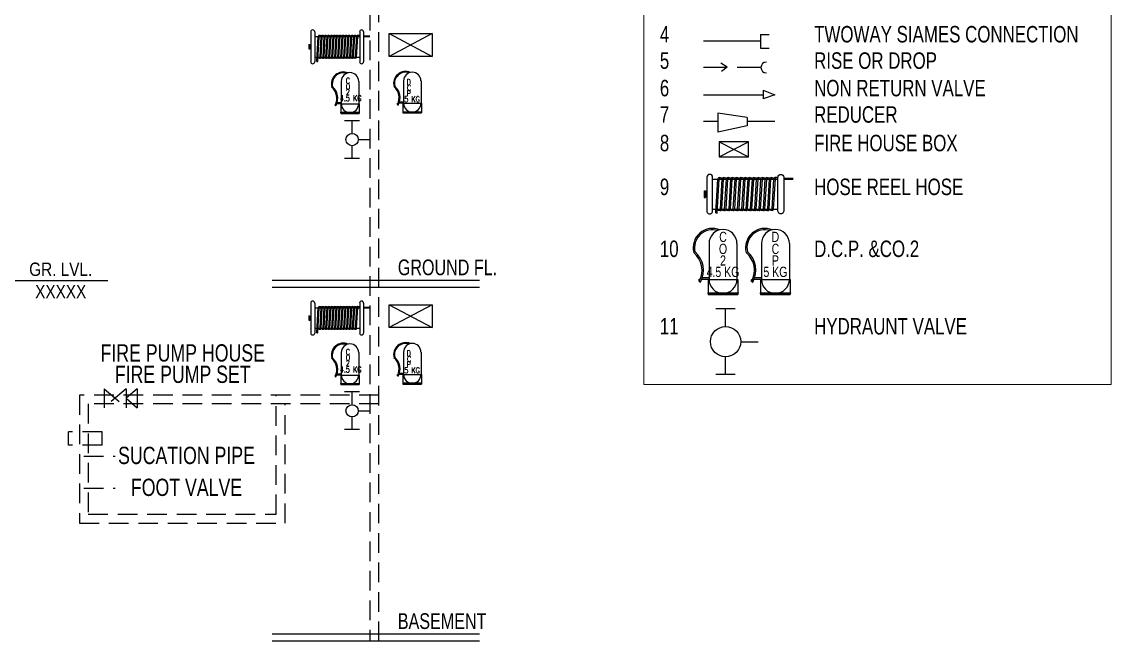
# Model space of a CAD drawing. Header units: millimetres. Extents: x 49 to 419, y 19 to 121.
# Drawn here: x 344.59 to 358.45, y 74.21 to 82.09 of the extents above; entities that cross this region are included whole.
import ezdxf
from ezdxf.enums import TextEntityAlignment as Align

# ---------------------------------------------------------------- set-up
doc = ezdxf.new("R2010")
doc.units = ezdxf.units.MM
doc.header["$MEASUREMENT"] = 0
doc.linetypes.add('HIDDEN', pattern=[0.375, 0.25, -0.125])
for name, color, linetype in [('A_TEXT', 7, 'Continuous'), ('A_Wall', 7, 'Continuous'), ('BOU', 7, 'Continuous'), ('FIRE DETAIL', 7, 'Continuous'), ('Text', 7, 'Continuous'), ('TEXT2', 7, 'Continuous')]:
    doc.layers.add(name, color=color, linetype=linetype)
doc.layers.add('COLOR', color=1, linetype='Continuous', lineweight=30)
doc.layers.add('HIDDEN', color=4, linetype='HIDDEN', lineweight=5)
doc.styles.add('area name', font='swissc.ttf', dxfattribs={"height": 275})
doc.styles.add('DIM3', font='romans.shx', dxfattribs={"width": 0.8})
doc.styles.add('Dinesh', font='swisscl.ttf')

# ---------------------------------------------------------------- blocks, each defined once
blk = doc.blocks.new('A$C50F36B45')
at = {"layer": 'BOU', "lineweight": 15}
blk.add_lwpolyline([(-7.723, -41.443), (0, -41.443), (0, -33.822), (-7.723, -33.822)], close=True, dxfattribs=at)
at = {"layer": 'FIRE DETAIL', "color": 1}
for p, q in [((-6.739, -35.768), (-5.794, -35.768)), ((-5.794, -35.664), (-5.656, -35.664)), ((-5.794, -35.664), (-5.794, -35.889)), ((-5.794, -35.889), (-5.656, -35.889)), ((-6.348, -36.199), (-6.452, -36.134)), ((-6.739, -36.204), (-6.355, -36.204)), ((-6.348, -36.199), (-6.443, -36.272)), ((-6.184, -36.204), (-5.789, -36.204)), ((-6.739, -36.658), (-5.751, -36.658)), ((-5.751, -36.584), (-5.557, -36.658)), ((-5.751, -36.584), (-5.751, -36.722)), ((-5.557, -36.658), (-5.751, -36.722)), ((-6.019, -37.033), (-6.504, -36.964)), ((-6.504, -36.964), (-6.504, -37.275)), ((-6.019, -37.033), (-6.019, -37.172)), ((-6.739, -37.094), (-6.504, -37.094)), ((-6.019, -37.172), (-6.504, -37.275)), ((-6.019, -37.094), (-5.557, -37.094)), ((-6.478, -37.685), (-5.993, -37.434)), ((-6.478, -37.434), (-5.993, -37.685)), ((-5.993, -37.434), (-6.478, -37.434)), ((-6.478, -37.434), (-6.478, -37.685)), ((-5.993, -37.685), (-5.993, -37.434)), ((-6.478, -37.685), (-5.993, -37.685)), ((-6.588, -38.052), (-5.508, -38.052)), ((-6.535, -38.609), (-6.501, -38.049)), ((-6.511, -38.611), (-6.478, -38.052)), ((-6.46, -38.547), (-6.43, -38.049)), ((-6.436, -38.55), (-6.407, -38.052)), ((-6.389, -38.547), (-6.359, -38.049)), ((-6.365, -38.55), (-6.335, -38.052)), ((-6.317, -38.547), (-6.288, -38.049)), ((-6.294, -38.55), (-6.264, -38.052)), ((-6.246, -38.547), (-6.216, -38.049)), ((-6.222, -38.55), (-6.193, -38.052)), ((-6.175, -38.547), (-6.145, -38.049)), ((-6.151, -38.55), (-6.122, -38.052)), ((-6.104, -38.547), (-6.074, -38.049)), ((-6.08, -38.55), (-6.05, -38.052)), ((-6.032, -38.547), (-6.003, -38.049)), ((-6.009, -38.55), (-5.979, -38.052)), ((-5.961, -38.547), (-5.931, -38.049)), ((-5.937, -38.55), (-5.908, -38.052)), ((-5.89, -38.547), (-5.86, -38.049)), ((-5.866, -38.55), (-5.836, -38.052)), ((-5.818, -38.547), (-5.789, -38.049)), ((-5.795, -38.55), (-5.765, -38.052)), ((-5.747, -38.547), (-5.717, -38.049)), ((-5.724, -38.55), (-5.694, -38.052)), ((-5.676, -38.547), (-5.646, -38.049)), ((-5.652, -38.55), (-5.623, -38.052)), ((-5.604, -38.545), (-5.575, -38.046)), ((-5.581, -38.547), (-5.551, -38.049)), ((-5.508, -38.051), (-5.508, -38.051, 0.108)), ((-5.413, -38.036, 11.812), (-5.258, -38.036, 31.219)), ((-5.413, -38.051, 11.92), (-5.259, -38.051, 31.219)), ((-6.728, -38.247), (-6.728, -38.352)), ((-6.728, -38.247), (-6.707, -38.247)), ((-6.707, -38.247), (-6.707, -38.352)), ((-6.707, -38.258), (-6.683, -38.258)), ((-6.707, -38.258), (-6.683, -38.258)), ((-6.707, -38.341), (-6.683, -38.341)), ((-6.728, -38.352), (-6.707, -38.352)), ((-6.588, -38.547), (-5.508, -38.547)), ((-6.535, -38.609), (-6.511, -38.611)), ((-6.647, -39.115), (-6.647, -39.708)), ((-6.185, -39.115), (-6.185, -39.708)), ((-5.781, -39.115), (-5.781, -39.708)), ((-5.319, -39.115), (-5.319, -39.708)), ((-6.811, -39.718), (-6.808, -39.703)), ((-6.809, -39.74), (-6.811, -39.718)), ((-6.81, -39.718), (-6.807, -39.703)), ((-6.808, -39.74), (-6.81, -39.718)), ((-6.81, -39.744), (-6.789, -39.755)), ((-6.808, -39.703), (-6.807, -39.703)), ((-6.808, -39.74), (-6.788, -39.751)), ((-6.647, -39.708), (-6.768, -39.708)), ((-6.647, -39.68), (-6.758, -39.68)), ((-6.661, -39.708), (-6.661, -39.929)), ((-6.647, -39.708), (-6.171, -39.708)), ((-6.171, -39.708), (-6.171, -39.929)), ((-5.946, -39.718), (-5.942, -39.703)), ((-5.944, -39.74), (-5.946, -39.718)), ((-5.944, -39.718), (-5.941, -39.703)), ((-5.942, -39.74), (-5.944, -39.718)), ((-5.944, -39.744), (-5.924, -39.755)), ((-5.942, -39.703), (-5.941, -39.703)), ((-5.942, -39.74), (-5.922, -39.751)), ((-5.781, -39.708), (-5.902, -39.708)), ((-5.781, -39.68), (-5.892, -39.68)), ((-5.796, -39.708), (-5.796, -39.929)), ((-5.781, -39.708), (-5.305, -39.708)), ((-5.305, -39.708), (-5.305, -39.929)), ((-6.661, -39.929), (-6.171, -39.929)), ((-6.661, -39.945), (-6.661, -39.959)), ((-6.661, -39.945), (-6.171, -39.945)), ((-6.661, -39.959), (-6.171, -39.959)), ((-6.171, -39.945), (-6.171, -39.959)), ((-5.796, -39.929), (-5.305, -39.929)), ((-5.796, -39.945), (-5.796, -39.959)), ((-5.796, -39.945), (-5.305, -39.945)), ((-5.796, -39.959), (-5.305, -39.959)), ((-5.305, -39.945), (-5.305, -39.959)), ((-6.215, -40.194), (-6.532, -40.194)), ((-6.374, -40.485), (-6.374, -40.194)), ((-6.123, -40.741), (-5.835, -40.741)), ((-6.374, -41.277), (-6.374, -40.986)), ((-6.215, -41.277), (-6.532, -41.277))]:
    blk.add_line(p, q, dxfattribs=at)
for points in [[(-6.588, -38.021, 0.9999), (-6.683, -38.021), (-6.683, -38.578, 1.0001), (-6.588, -38.578)], [(-5.508, -38.021, -0.9999), (-5.413, -38.021), (-5.413, -38.578, -1.0001), (-5.508, -38.578)]]:
    blk.add_lwpolyline(points, format="xyb", close=True, dxfattribs=at)
blk.add_circle((-6.374, -40.736), 0.25, dxfattribs=at)
for centre, radius, start, end in [((-5.699, -36.207), 0.0908, 90, 270), ((-6.478, -38.049), 0.0238, 53.182, 180), ((-6.454, -38.052), 0.0238, 0, 180), ((-6.406, -38.049), 0.0238, 53.182, 180), ((-6.383, -38.052), 0.0238, 0, 180), ((-6.335, -38.049), 0.0238, 53.182, 180), ((-6.312, -38.052), 0.0238, 0, 180), ((-6.264, -38.049), 0.0238, 53.182, 180), ((-6.24, -38.052), 0.0238, 0, 180), ((-6.193, -38.049), 0.0238, 53.182, 180), ((-6.169, -38.052), 0.0238, 0, 180), ((-6.121, -38.049), 0.0238, 53.182, 180), ((-6.098, -38.052), 0.0238, 0, 180), ((-6.05, -38.049), 0.0238, 53.182, 180), ((-6.026, -38.052), 0.0238, 0, 180), ((-5.979, -38.049), 0.0238, 53.182, 180), ((-5.955, -38.052), 0.0238, 0, 180), ((-5.908, -38.049), 0.0238, 53.182, 180), ((-5.884, -38.052), 0.0238, 0, 180), ((-5.836, -38.049), 0.0238, 53.182, 180), ((-5.813, -38.052), 0.0238, 0, 180), ((-5.765, -38.049), 0.0238, 53.182, 180), ((-5.741, -38.052), 0.0238, 0, 180), ((-5.694, -38.049), 0.0238, 53.182, 180), ((-5.67, -38.052), 0.0238, 0, 180), ((-5.622, -38.049), 0.0238, 53.182, 180), ((-5.599, -38.052), 0.0238, 0, 180), ((-5.551, -38.046), 0.0238, 53.182, 180), ((-5.527, -38.049), 0.0238, 33.5269, 180), ((-6.483, -38.545), 0.0238, 186.818, 0), ((-6.46, -38.547), 0.0238, 233.182, 0), ((-6.412, -38.545), 0.0238, 186.818, 0), ((-6.389, -38.547), 0.0238, 233.182, 0), ((-6.341, -38.545), 0.0238, 186.818, 0), ((-6.317, -38.547), 0.0238, 233.182, 0), ((-6.27, -38.545), 0.0238, 186.818, 0), ((-6.246, -38.547), 0.0238, 233.182, 0), ((-6.198, -38.545), 0.0238, 186.818, 0), ((-6.175, -38.547), 0.0238, 233.182, 0), ((-6.127, -38.545), 0.0238, 186.818, 0), ((-6.104, -38.547), 0.0238, 233.182, 0), ((-6.056, -38.545), 0.0238, 186.818, 0), ((-6.032, -38.547), 0.0238, 233.182, 0), ((-5.985, -38.545), 0.0238, 186.818, 0), ((-5.961, -38.547), 0.0238, 233.182, 0), ((-5.913, -38.545), 0.0238, 186.818, 0), ((-5.89, -38.547), 0.0238, 233.182, 0), ((-5.842, -38.545), 0.0238, 186.818, 0), ((-5.818, -38.547), 0.0238, 233.182, 0), ((-5.771, -38.545), 0.0238, 186.818, 0), ((-5.747, -38.547), 0.0238, 233.182, 0), ((-5.699, -38.545), 0.0238, 186.818, 0), ((-5.676, -38.547), 0.0238, 233.182, 0), ((-5.628, -38.542), 0.0238, 186.818, 0), ((-5.604, -38.545), 0.0238, 233.182, 0), ((-6.59, -39.185), 0.32, 67.2366, 194.5771), ((-6.59, -39.185), 0.32, 67.2366, 194.5771), ((-6.59, -39.185), 0.297, 72.9192, 193.1899), ((-6.416, -39.115), 0.231, 0, 180), ((-5.724, -39.185), 0.32, 67.2366, 194.5771), ((-5.724, -39.185), 0.297, 72.9192, 193.1899), ((-5.55, -39.115), 0.231, 0, 180), ((-7.145, -39.559), 0.383, 331.7781, 50.132), ((-7.145, -39.559), 0.406, 331.7781, 49.0454), ((-6.279, -39.559), 0.383, 331.7781, 50.132), ((-6.279, -39.559), 0.406, 331.7781, 49.0454), ((-6.809, -39.742), 0.00211, 61.7781, 241.7781), ((-6.789, -39.753), 0.00211, 241.7781, 61.7781), ((-6.416, -39.708), 0.231, 180, 0), ((-5.943, -39.742), 0.00211, 61.7781, 241.7781), ((-5.923, -39.753), 0.00211, 241.7781, 61.7781), ((-5.55, -39.708), 0.231, 180, 0), ((-6.661, -39.937), 0.0083, 90, 270), ((-6.171, -39.937), 0.0083, 270, 90), ((-5.796, -39.937), 0.0083, 90, 270), ((-5.305, -39.937), 0.0083, 270, 90)]:
    blk.add_arc(centre, radius, start, end, dxfattribs=at)
at = {"layer": 'FIRE DETAIL', "style": 'Dinesh'}
for s, height, p in [('4', 0.272, (-7.46, -35.793)), ('TWOWAY SIAMES CONNECTION', 0.27213, (-4.91, -35.793)), ('5', 0.272, (-7.46, -36.229)), ('RISE OR DROP', 0.27213, (-4.91, -36.229)), ('6', 0.272, (-7.46, -36.683)), ('NON RETURN VALVE', 0.27213, (-4.91, -36.683)), ('7', 0.272, (-7.46, -37.119)), ('REDUCER', 0.2721, (-4.91, -37.119)), ('8', 0.272, (-7.46, -37.591)), ('FIRE HOUSE BOX', 0.27213, (-4.91, -37.591)), ('9', 0.272, (-7.46, -38.315)), ('HOSE REEL HOSE', 0.27213, (-4.91, -38.315)), ('10', 0.2721, (-7.46, -39.338)), ('D.C.P. &CO.2', 0.27213, (-4.91, -39.338)), ('11', 0.2721, (-7.46, -40.618)), ('HYDRAUNT VALVE', 0.27213, (-4.91, -40.618))]:
    blk.add_text(s, height=height, dxfattribs=at).set_placement(p)
at = {"layer": 'FIRE DETAIL', "color": 1, "style": 'Dinesh'}
for s, height, p in [('C', 0.169, (-6.416, -39.09)), ('D', 0.169, (-5.55, -39.09)), ('O', 0.169, (-6.416, -39.288)), ('C', 0.169, (-5.55, -39.288)), ('2', 0.169, (-6.416, -39.479)), ('P', 0.169, (-5.55, -39.479)), ('4.5 KG', 0.1693, (-6.416, -39.668)), ('5 KG', 0.1693, (-5.55, -39.668))]:
    blk.add_text(s, height=height, dxfattribs=at).set_placement(p, align=Align.CENTER)

msp = doc.modelspace()

# ---------------------------------------------------------------- linework, layer by layer
at = {"layer": 'A_Wall', "color": 7}
msp.add_line((344.484, 78.797), (345.684, 78.797), dxfattribs=at)
at = {"layer": 'COLOR'}
for points in [[(349.266, 81.937), (349.811, 81.937), (349.811, 81.646), (349.266, 81.646)], [(349.266, 78.487), (349.811, 78.487), (349.811, 78.196), (349.266, 78.196)]]:
    msp.add_lwpolyline(points, close=True, dxfattribs=at)
for centre in [(348.792, 80.588), (348.792, 77.138)]:
    msp.add_circle(centre, 0.0779, dxfattribs=at)
at = {"layer": 'FIRE DETAIL', "color": 7, "ltscale": 0.5}
for p, q in [((350.412, 78.797), (347.774, 78.797)), ((350.412, 78.707), (347.774, 78.707)), ((350.412, 74.297), (347.774, 74.297)), ((350.412, 74.207), (347.774, 74.207))]:
    msp.add_line(p, q, dxfattribs=at)
at = {"layer": 'HIDDEN', "color": 1, "linetype": 'Continuous', "lineweight": -3}
for p, q in [((349.266, 81.937), (349.811, 81.646)), ((349.811, 81.937), (349.266, 81.646)), ((349.266, 78.487), (349.811, 78.196)), ((349.811, 78.487), (349.266, 78.196))]:
    msp.add_line(p, q, dxfattribs=at)
at = {"layer": 'HIDDEN', "color": 1, "lineweight": -3}
for p, q in [((345.636, 77.418), (345.636, 77.178)), ((345.917, 77.418), (345.636, 77.178)), ((345.636, 77.418), (345.917, 77.178)), ((346.057, 77.418), (345.917, 77.298)), ((345.917, 77.418), (345.917, 77.178)), ((346.057, 77.418), (346.057, 77.178)), ((345.917, 77.298), (346.057, 77.178)), ((345.182, 76.7), (345.182, 76.872)), ((345.61, 76.872), (345.182, 76.872)), ((345.61, 76.7), (345.61, 76.872)), ((345.61, 76.7), (345.182, 76.7)), ((345.378, 76.561), (345.778, 76.561)), ((345.378, 76.155), (345.778, 76.155))]:
    msp.add_line(p, q, dxfattribs=at)
msp.add_lwpolyline([(349.134, 74.207), (349.134, 108.475, 9.759232), (349.02, 108.476), (349.02, 74.207)], format="xyb", dxfattribs=at)
for points in [[(349.134, 77.338), (345.322, 77.338), (345.322, 75.71), (347.941, 75.71), (347.941, 77.225)], [(349.134, 77.225), (345.435, 77.225), (345.435, 75.823), (347.828, 75.823), (347.828, 77.338)]]:
    msp.add_lwpolyline(points, dxfattribs=at)
at = {"layer": 'Text', "color": 1}
for p, q in [((348.267, 81.959), (348.267, 81.578)), ((348.316, 81.959), (348.316, 81.578)), ((348.889, 81.959), (348.889, 81.578)), ((348.938, 81.959), (348.938, 81.578)), ((348.316, 81.9), (348.889, 81.9)), ((348.343, 81.582), (348.362, 81.901)), ((348.356, 81.582), (348.375, 81.9)), ((348.384, 81.637), (348.4, 81.901)), ((348.397, 81.636), (348.413, 81.9)), ((348.422, 81.637), (348.438, 81.901)), ((348.435, 81.636), (348.45, 81.9)), ((348.46, 81.637), (348.476, 81.901)), ((348.472, 81.636), (348.488, 81.9)), ((348.498, 81.637), (348.513, 81.901)), ((348.51, 81.636), (348.526, 81.9)), ((348.535, 81.637), (348.551, 81.901)), ((348.548, 81.636), (348.564, 81.9)), ((348.573, 81.637), (348.589, 81.901)), ((348.586, 81.636), (348.601, 81.9)), ((348.611, 81.637), (348.627, 81.901)), ((348.623, 81.636), (348.639, 81.9)), ((348.649, 81.637), (348.664, 81.901)), ((348.661, 81.636), (348.677, 81.9)), ((348.686, 81.637), (348.702, 81.901)), ((348.699, 81.636), (348.714, 81.9)), ((348.724, 81.637), (348.74, 81.901)), ((348.736, 81.636), (348.752, 81.9)), ((348.762, 81.637), (348.777, 81.901)), ((348.774, 81.636), (348.79, 81.9)), ((348.799, 81.637), (348.815, 81.901)), ((348.812, 81.636), (348.828, 81.9)), ((348.837, 81.639), (348.853, 81.903)), ((348.85, 81.637), (348.865, 81.901)), ((348.888, 81.9), (348.889, 81.9)), ((348.938, 81.908), (349.02, 81.908)), ((348.938, 81.9), (349.02, 81.9)), ((348.243, 81.797), (348.243, 81.741)), ((348.243, 81.797), (348.254, 81.797)), ((348.243, 81.741), (348.254, 81.741)), ((348.254, 81.797), (348.254, 81.741)), ((348.254, 81.791), (348.267, 81.791)), ((348.254, 81.791), (348.267, 81.791)), ((348.254, 81.747), (348.267, 81.747)), ((348.316, 81.637), (348.889, 81.637)), ((348.343, 81.582), (348.356, 81.581)), ((348.654, 81.329), (348.654, 81.043)), ((348.877, 81.329), (348.877, 81.043)), ((349.447, 81.335), (349.447, 81.05)), ((349.67, 81.335), (349.67, 81.05)), ((348.576, 81.026), (348.586, 81.02)), ((348.577, 81.028), (348.586, 81.022)), ((348.654, 81.043), (348.596, 81.043)), ((348.654, 81.056), (348.601, 81.056)), ((348.647, 81.043), (348.647, 80.937)), ((348.654, 81.043), (348.884, 81.043)), ((348.884, 81.043), (348.884, 80.937)), ((349.368, 81.045), (349.37, 81.052)), ((349.368, 81.045), (349.37, 81.052)), ((349.369, 81.034), (349.368, 81.045)), ((349.369, 81.034), (349.368, 81.045)), ((349.368, 81.032), (349.378, 81.027)), ((349.369, 81.034), (349.379, 81.029)), ((349.37, 81.052), (349.37, 81.052)), ((349.447, 81.05), (349.389, 81.05)), ((349.447, 81.063), (349.394, 81.063)), ((349.44, 81.05), (349.44, 80.943)), ((349.447, 81.05), (349.676, 81.05)), ((349.676, 81.05), (349.676, 80.943)), ((348.647, 80.937), (348.884, 80.937)), ((348.647, 80.929), (348.647, 80.922)), ((348.647, 80.929), (348.884, 80.929)), ((348.647, 80.922), (348.884, 80.922)), ((348.884, 80.929), (348.884, 80.922)), ((349.44, 80.943), (349.676, 80.943)), ((349.44, 80.935), (349.44, 80.929)), ((349.44, 80.935), (349.676, 80.935)), ((349.44, 80.929), (349.676, 80.929)), ((349.676, 80.935), (349.676, 80.929)), ((348.887, 80.828), (348.697, 80.828)), ((348.792, 80.666), (348.792, 80.828)), ((348.87, 80.588), (349.02, 80.588)), ((348.792, 80.349), (348.792, 80.511)), ((348.887, 80.349), (348.697, 80.349)), ((348.267, 78.509), (348.267, 78.128)), ((348.316, 78.509), (348.316, 78.128)), ((348.889, 78.509), (348.889, 78.128)), ((348.938, 78.509), (348.938, 78.128)), ((348.243, 78.347), (348.243, 78.291)), ((348.243, 78.347), (348.254, 78.347)), ((348.254, 78.347), (348.254, 78.291)), ((348.254, 78.341), (348.267, 78.341)), ((348.254, 78.341), (348.267, 78.341)), ((348.316, 78.45), (348.889, 78.45)), ((348.343, 78.132), (348.362, 78.451)), ((348.356, 78.132), (348.375, 78.45)), ((348.384, 78.188), (348.4, 78.451)), ((348.397, 78.186), (348.413, 78.45)), ((348.422, 78.188), (348.438, 78.451)), ((348.435, 78.186), (348.45, 78.45)), ((348.46, 78.188), (348.476, 78.451)), ((348.472, 78.186), (348.488, 78.45)), ((348.498, 78.188), (348.513, 78.451)), ((348.51, 78.186), (348.526, 78.45)), ((348.535, 78.188), (348.551, 78.451)), ((348.548, 78.186), (348.564, 78.45)), ((348.573, 78.188), (348.589, 78.451)), ((348.586, 78.186), (348.601, 78.45)), ((348.611, 78.188), (348.627, 78.451)), ((348.623, 78.186), (348.639, 78.45)), ((348.649, 78.188), (348.664, 78.451)), ((348.661, 78.186), (348.677, 78.45)), ((348.686, 78.188), (348.702, 78.451)), ((348.699, 78.186), (348.714, 78.45)), ((348.724, 78.188), (348.74, 78.451)), ((348.736, 78.186), (348.752, 78.45)), ((348.762, 78.188), (348.777, 78.451)), ((348.774, 78.186), (348.79, 78.45)), ((348.799, 78.188), (348.815, 78.451)), ((348.812, 78.186), (348.828, 78.45)), ((348.837, 78.189), (348.853, 78.453)), ((348.85, 78.188), (348.865, 78.451)), ((348.888, 78.45), (348.889, 78.45)), ((348.938, 78.458), (349.02, 78.458)), ((348.938, 78.45), (349.02, 78.45)), ((348.243, 78.291), (348.254, 78.291)), ((348.254, 78.297), (348.267, 78.297)), ((348.316, 78.188), (348.889, 78.188)), ((348.343, 78.132), (348.356, 78.131)), ((348.654, 77.879), (348.654, 77.593)), ((348.877, 77.879), (348.877, 77.593)), ((349.447, 77.885), (349.447, 77.6)), ((349.67, 77.885), (349.67, 77.6)), ((348.576, 77.576), (348.586, 77.57)), ((348.577, 77.578), (348.586, 77.572)), ((348.654, 77.593), (348.596, 77.593)), ((348.654, 77.606), (348.601, 77.606)), ((348.647, 77.593), (348.647, 77.487)), ((348.654, 77.593), (348.884, 77.593)), ((348.884, 77.593), (348.884, 77.487)), ((349.368, 77.595), (349.37, 77.602)), ((349.368, 77.595), (349.37, 77.602)), ((349.369, 77.584), (349.368, 77.595)), ((349.369, 77.584), (349.368, 77.595)), ((349.368, 77.582), (349.378, 77.577)), ((349.369, 77.584), (349.379, 77.579)), ((349.37, 77.602), (349.37, 77.602)), ((349.447, 77.6), (349.389, 77.6)), ((349.447, 77.613), (349.394, 77.613)), ((349.44, 77.6), (349.44, 77.493)), ((349.447, 77.6), (349.676, 77.6)), ((349.676, 77.6), (349.676, 77.493)), ((348.647, 77.487), (348.884, 77.487)), ((348.647, 77.479), (348.647, 77.472)), ((348.647, 77.479), (348.884, 77.479)), ((348.647, 77.472), (348.884, 77.472)), ((348.887, 77.378), (348.697, 77.378)), ((348.792, 77.216), (348.792, 77.378)), ((348.884, 77.479), (348.884, 77.472)), ((349.44, 77.493), (349.676, 77.493)), ((349.44, 77.485), (349.44, 77.479)), ((349.44, 77.485), (349.676, 77.485)), ((349.44, 77.479), (349.676, 77.479)), ((349.676, 77.485), (349.676, 77.479)), ((348.87, 77.138), (349.02, 77.138)), ((348.792, 76.899), (348.792, 77.061)), ((348.887, 76.899), (348.697, 76.899))]:
    msp.add_line(p, q, dxfattribs=at)
for centre, radius, start, end in [((348.291, 81.959), 0.025, 0, 180), ((348.913, 81.959), 0.025, 0, 180), ((348.375, 81.901), 0.0126, 53.182, 180), ((348.388, 81.9), 0.0126, 0, 180), ((348.413, 81.901), 0.0126, 53.182, 180), ((348.425, 81.9), 0.0126, 0, 180), ((348.45, 81.901), 0.0126, 53.182, 180), ((348.463, 81.9), 0.0126, 0, 180), ((348.488, 81.901), 0.0126, 53.182, 180), ((348.501, 81.9), 0.0126, 0, 180), ((348.526, 81.901), 0.0126, 53.182, 180), ((348.538, 81.9), 0.0126, 0, 180), ((348.564, 81.901), 0.0126, 53.182, 180), ((348.576, 81.9), 0.0126, 0, 180), ((348.601, 81.901), 0.0126, 53.182, 180), ((348.614, 81.9), 0.0126, 0, 180), ((348.639, 81.901), 0.0126, 53.182, 180), ((348.652, 81.9), 0.0126, 0, 180), ((348.677, 81.901), 0.0126, 53.182, 180), ((348.689, 81.9), 0.0126, 0, 180), ((348.715, 81.901), 0.0126, 53.182, 180), ((348.727, 81.9), 0.0126, 0, 180), ((348.752, 81.901), 0.0126, 53.182, 180), ((348.765, 81.9), 0.0126, 0, 180), ((348.79, 81.901), 0.0126, 53.182, 180), ((348.802, 81.9), 0.0126, 0, 180), ((348.828, 81.901), 0.0126, 53.182, 180), ((348.84, 81.9), 0.0126, 0, 180), ((348.866, 81.903), 0.0126, 53.182, 180), ((348.878, 81.901), 0.0126, 33.5269, 180), ((348.291, 81.578), 0.025, 180, 0), ((348.372, 81.639), 0.0126, 186.818, 0), ((348.384, 81.637), 0.0126, 233.182, 0), ((348.41, 81.639), 0.0126, 186.818, 0), ((348.422, 81.637), 0.0126, 233.182, 0), ((348.447, 81.639), 0.0126, 186.818, 0), ((348.46, 81.637), 0.0126, 233.182, 0), ((348.485, 81.639), 0.0126, 186.818, 0), ((348.498, 81.637), 0.0126, 233.182, 0), ((348.523, 81.639), 0.0126, 186.818, 0), ((348.535, 81.637), 0.0126, 233.182, 0), ((348.561, 81.639), 0.0126, 186.818, 0), ((348.573, 81.637), 0.0126, 233.182, 0), ((348.598, 81.639), 0.0126, 186.818, 0), ((348.611, 81.637), 0.0126, 233.182, 0), ((348.636, 81.639), 0.0126, 186.818, 0), ((348.649, 81.637), 0.0126, 233.182, 0), ((348.674, 81.639), 0.0126, 186.818, 0), ((348.686, 81.637), 0.0126, 233.182, 0), ((348.712, 81.639), 0.0126, 186.818, 0), ((348.724, 81.637), 0.0126, 233.182, 0), ((348.749, 81.639), 0.0126, 186.818, 0), ((348.762, 81.637), 0.0126, 233.182, 0), ((348.787, 81.639), 0.0126, 186.818, 0), ((348.799, 81.637), 0.0126, 233.182, 0), ((348.825, 81.64), 0.0126, 186.818, 0), ((348.837, 81.639), 0.0126, 233.182, 0), ((348.913, 81.578), 0.025, 180, 0), ((348.682, 81.295), 0.154, 67.2366, 194.5771), ((348.682, 81.295), 0.154, 67.2366, 194.5771), ((348.682, 81.295), 0.143, 72.9192, 193.1899), ((348.765, 81.329), 0.111, 0, 180), ((349.475, 81.302), 0.154, 67.2366, 194.5771), ((349.475, 81.302), 0.143, 72.9192, 193.1899), ((349.558, 81.335), 0.111, 0, 180), ((348.414, 81.115), 0.184, 331.7781, 50.132), ((348.414, 81.115), 0.196, 331.7781, 49.0454), ((349.207, 81.121), 0.184, 331.7781, 50.132), ((349.207, 81.121), 0.196, 331.7781, 49.0454), ((348.586, 81.021), 0.00102, 241.7781, 61.7781), ((348.765, 81.043), 0.111, 180, 0), ((349.369, 81.033), 0.00102, 61.7781, 241.7781), ((349.379, 81.028), 0.00102, 241.7781, 61.7781), ((349.558, 81.05), 0.111, 180, 0), ((348.647, 80.933), 0.004, 90, 270), ((348.884, 80.933), 0.004, 270, 90), ((349.44, 80.939), 0.004, 90, 270), ((349.676, 80.939), 0.004, 270, 90), ((348.291, 78.509), 0.025, 0, 180), ((348.913, 78.509), 0.025, 0, 180), ((348.375, 78.451), 0.0126, 53.182, 180), ((348.388, 78.45), 0.0126, 0, 180), ((348.413, 78.451), 0.0126, 53.182, 180), ((348.425, 78.45), 0.0126, 0, 180), ((348.45, 78.451), 0.0126, 53.182, 180), ((348.463, 78.45), 0.0126, 0, 180), ((348.488, 78.451), 0.0126, 53.182, 180), ((348.501, 78.45), 0.0126, 0, 180), ((348.526, 78.451), 0.0126, 53.182, 180), ((348.538, 78.45), 0.0126, 0, 180), ((348.564, 78.451), 0.0126, 53.182, 180), ((348.576, 78.45), 0.0126, 0, 180), ((348.601, 78.451), 0.0126, 53.182, 180), ((348.614, 78.45), 0.0126, 0, 180), ((348.639, 78.451), 0.0126, 53.182, 180), ((348.652, 78.45), 0.0126, 0, 180), ((348.677, 78.451), 0.0126, 53.182, 180), ((348.689, 78.45), 0.0126, 0, 180), ((348.715, 78.451), 0.0126, 53.182, 180), ((348.727, 78.45), 0.0126, 0, 180), ((348.752, 78.451), 0.0126, 53.182, 180), ((348.765, 78.45), 0.0126, 0, 180), ((348.79, 78.451), 0.0126, 53.182, 180), ((348.802, 78.45), 0.0126, 0, 180), ((348.828, 78.451), 0.0126, 53.182, 180), ((348.84, 78.45), 0.0126, 0, 180), ((348.866, 78.453), 0.0126, 53.182, 180), ((348.878, 78.451), 0.0126, 33.5269, 180), ((348.291, 78.128), 0.025, 180, 0), ((348.372, 78.189), 0.0126, 186.818, 0), ((348.384, 78.188), 0.0126, 233.182, 0), ((348.41, 78.189), 0.0126, 186.818, 0), ((348.422, 78.188), 0.0126, 233.182, 0), ((348.447, 78.189), 0.0126, 186.818, 0), ((348.46, 78.188), 0.0126, 233.182, 0), ((348.485, 78.189), 0.0126, 186.818, 0), ((348.498, 78.188), 0.0126, 233.182, 0), ((348.523, 78.189), 0.0126, 186.818, 0), ((348.535, 78.188), 0.0126, 233.182, 0), ((348.561, 78.189), 0.0126, 186.818, 0), ((348.573, 78.188), 0.0126, 233.182, 0), ((348.598, 78.189), 0.0126, 186.818, 0), ((348.611, 78.188), 0.0126, 233.182, 0), ((348.636, 78.189), 0.0126, 186.818, 0), ((348.649, 78.188), 0.0126, 233.182, 0), ((348.674, 78.189), 0.0126, 186.818, 0), ((348.686, 78.188), 0.0126, 233.182, 0), ((348.712, 78.189), 0.0126, 186.818, 0), ((348.724, 78.188), 0.0126, 233.182, 0), ((348.749, 78.189), 0.0126, 186.818, 0), ((348.762, 78.188), 0.0126, 233.182, 0), ((348.787, 78.189), 0.0126, 186.818, 0), ((348.799, 78.188), 0.0126, 233.182, 0), ((348.825, 78.191), 0.0126, 186.818, 0), ((348.837, 78.189), 0.0126, 233.182, 0), ((348.913, 78.128), 0.025, 180, 0), ((348.682, 77.845), 0.154, 67.2366, 194.5771), ((348.682, 77.845), 0.154, 67.2366, 194.5771), ((348.682, 77.845), 0.143, 72.9192, 193.1899), ((348.765, 77.879), 0.111, 0, 180), ((349.475, 77.852), 0.154, 67.2366, 194.5771), ((349.475, 77.852), 0.143, 72.9192, 193.1899), ((349.558, 77.885), 0.111, 0, 180), ((348.414, 77.665), 0.184, 331.7781, 50.132), ((348.414, 77.665), 0.196, 331.7781, 49.0454), ((349.207, 77.671), 0.184, 331.7781, 50.132), ((349.207, 77.671), 0.196, 331.7781, 49.0454), ((348.586, 77.571), 0.00102, 241.7781, 61.7781), ((348.765, 77.593), 0.111, 180, 0), ((349.369, 77.583), 0.00102, 61.7781, 241.7781), ((349.379, 77.578), 0.00102, 241.7781, 61.7781), ((349.558, 77.6), 0.111, 180, 0), ((348.647, 77.483), 0.004, 90, 270), ((348.884, 77.483), 0.004, 270, 90), ((349.44, 77.489), 0.004, 90, 270), ((349.676, 77.489), 0.004, 270, 90)]:
    msp.add_arc(centre, radius, start, end, dxfattribs=at)

# ---------------------------------------------------------------- block references
at = {"xscale": 0.77, "yscale": 0.77, "zscale": 0.77}
msp.add_blockref('A$C50F36B45', (358.453, 109.385), dxfattribs=at)

# ---------------------------------------------------------------- texts
at = {"layer": 'A_TEXT', "insert": (345.084, 78.797), "char_height": 0.1703, "width": 1.04046, "attachment_point": 5, "style": 'area name'}
msp.add_mtext('GR. LVL.\\PXXXXX', dxfattribs=at)
at = {"layer": 'Text', "color": 1, "style": 'DIM3', "width": 0.8}
for s, p in [('C', (348.712, 81.299)), ('O', (348.712, 81.226)), ('D', (349.486, 81.283)), ('C', (349.491, 81.21)), ('4.5 KG', (348.636, 81.077)), ('2', (348.712, 81.157)), ('5 KG', (349.456, 81.066)), ('P', (349.486, 81.141)), ('C', (348.712, 77.849)), ('O', (348.712, 77.776)), ('2', (348.712, 77.707)), ('D', (349.486, 77.833)), ('C', (349.491, 77.76)), ('4.5 KG', (348.636, 77.627)), ('5 KG', (349.456, 77.616)), ('P', (349.486, 77.691))]:
    msp.add_text(s, height=0.0746, dxfattribs=at).set_placement(p)
at = {"layer": 'TEXT2', "linetype": 'ByBlock', "style": 'Dinesh'}
for s, p in [('GROUND FL.', (349.374, 78.863)), ('BASEMENT ', (349.374, 74.363))]:
    msp.add_text(s, height=0.2, dxfattribs=at).set_placement(p)
at = {"layer": 'TEXT2', "style": 'Dinesh'}
for s, p in [('FIRE PUMP HOUSE', (346.637, 77.875)), ('FIRE PUMP SET', (346.637, 77.603)), ('SUCATION PIPE', (346.685, 76.571)), ('FOOT VALVE', (346.685, 76.165))]:
    msp.add_text(s, height=0.22, dxfattribs=at).set_placement(p, align=Align.MIDDLE)

doc.saveas('drawing.dxf')
